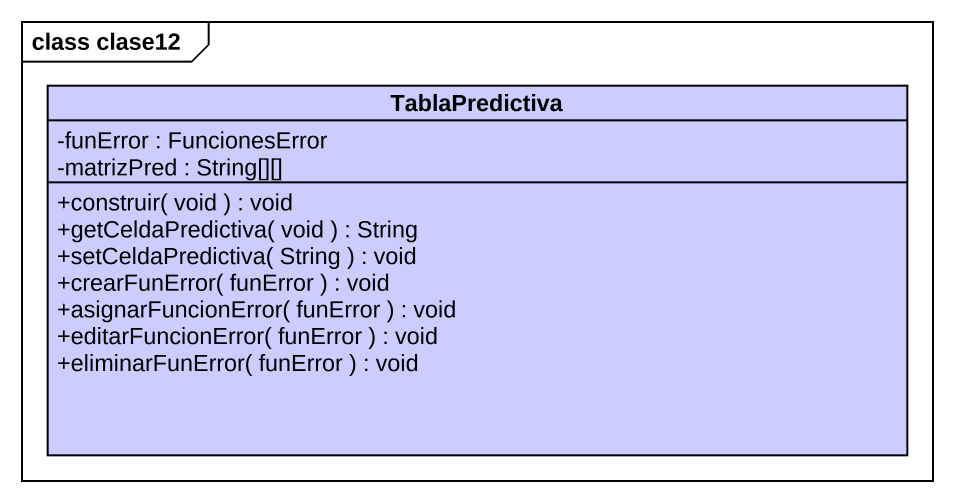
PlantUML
@startuml
mainframe class clase12
hide circle
hide empty members
skinparam classAttributeIconSize 0
class TablaPredictiva #CCCCFF {
  -funError : FuncionesError
  -matrizPred : String[][]
  +construir( void ) : void
  +getCeldaPredictiva( void ) : String
  +setCeldaPredictiva( String ) : void
  +crearFunError( funError ) : void
  +asignarFuncionError( funError ) : void
  +editarFuncionError( funError ) : void
  +eliminarFunError( funError ) : void
}
@enduml
